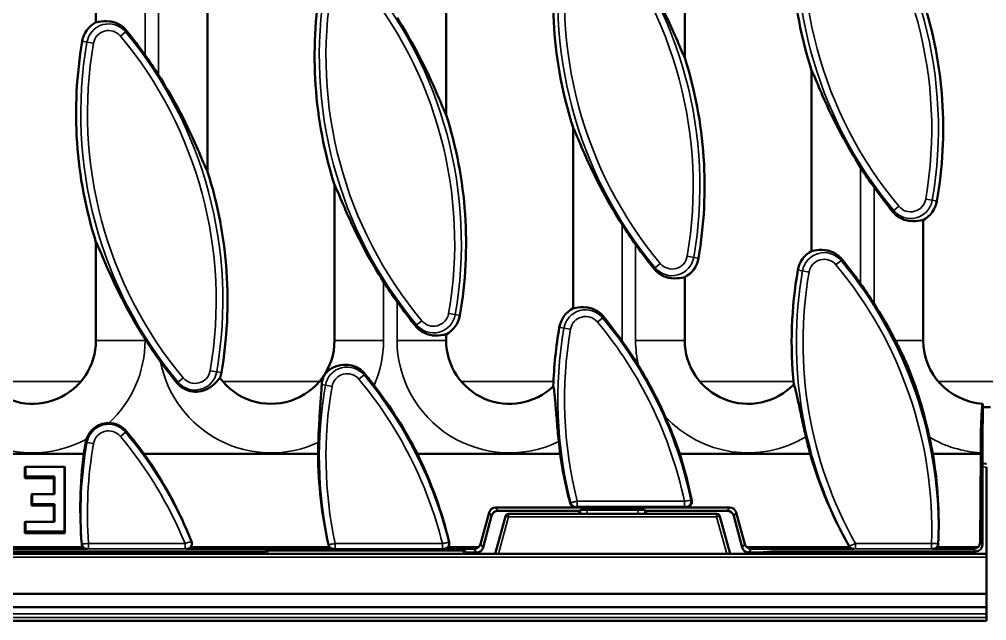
# Model space of a CAD drawing. Header units: millimetres. Extents: x 0 to 4362, y -130 to 2100.
# Drawn here: x 2167.7 to 2312.5, y 656.6 to 746.7 of the extents above; entities that cross this region are included whole.
import ezdxf

# ---------------------------------------------------------------- set-up
doc = ezdxf.new("R2010")
doc.units = ezdxf.units.MM
doc.header["$LTSCALE"] = 5
doc.layers.add('Sichtbar (ISO)', color=7, linetype='Continuous', lineweight=50)
doc.layers.add('Sichtbar schmal (ISO)', color=7, linetype='Continuous', lineweight=35)

msp = doc.modelspace()

# ---------------------------------------------------------------- linework, layer by layer
at = {"layer": 'Sichtbar (ISO)'}
for p, q in [((2179.164, 773.358), (2179.164, 746.29)), ((2267.307, 741.015), (2267.307, 768.083)), ((2231.593, 732.444), (2231.593, 759.511)), ((2195.878, 723.873), (2195.878, 750.94)), ((2286.307, 739.072), (2286.307, 712.005)), ((2250.593, 730.501), (2250.593, 703.433)), ((2214.878, 721.929), (2214.878, 698.615)), ((2303.021, 698.615), (2303.021, 716.654)), ((2179.164, 713.358), (2179.164, 698.615)), ((2267.307, 698.615), (2267.307, 708.083)), ((2231.593, 698.615), (2231.593, 699.511)), ((2311.941, 686.615), (2311.941, 689.133)), ((2311.941, 688.615), (2313.102, 688.615)), ((2311.888, 685.615), (2311.941, 686.615)), ((2311.888, 667.997), (2311.888, 685.615)), ((2177.351, 681.615), (2126.637, 681.615)), ((2212.42, 681.615), (2186.344, 681.615)), ((2248.66, 681.615), (2227.282, 681.615)), ((2286.101, 681.615), (2266.56, 681.615)), ((2311.626, 681.615), (2304.464, 681.615)), ((2311.527, 668.358), (2311.626, 681.615)), ((2311.626, 681.615), (2311.626, 681.79)), ((2168.521, 679.635), (2168.609, 679.69)), ((2168.521, 677.985), (2168.521, 679.635)), ((2168.609, 678.213), (2168.609, 679.69)), ((2168.609, 679.69), (2174.434, 679.69)), ((2174.434, 679.69), (2174.434, 669.964)), ((2174.521, 679.635), (2174.434, 679.69)), ((2174.521, 679.635), (2174.521, 669.736)), ((2312.521, 680.134), (2311.888, 680.189)), ((2312.521, 666.615), (2312.521, 679.632)), ((2168.521, 677.985), (2168.609, 678.213)), ((2172.855, 677.985), (2168.521, 677.985)), ((2172.942, 678.213), (2168.609, 678.213)), ((2172.855, 677.985), (2172.942, 678.213)), ((2172.855, 675.565), (2172.855, 677.985)), ((2172.942, 675.565), (2172.942, 678.213)), ((2169.521, 675.51), (2169.609, 675.565)), ((2169.521, 673.861), (2169.521, 675.51)), ((2169.609, 674.089), (2169.609, 675.565)), ((2169.609, 675.565), (2172.942, 675.565)), ((2169.521, 673.861), (2169.609, 674.089)), ((2172.855, 673.861), (2169.521, 673.861)), ((2172.942, 674.089), (2169.609, 674.089)), ((2172.855, 673.861), (2172.942, 674.089)), ((2172.855, 671.44), (2172.855, 673.861)), ((2172.942, 671.44), (2172.942, 674.089)), ((2274.046, 673.571), (2238.997, 673.571)), ((2267.57, 673.615), (2250.952, 673.615)), ((2236.722, 668.102), (2238.028, 672.836)), ((2238.4, 672.351), (2237.122, 667.581)), ((2238.913, 666.615), (2240.466, 672.248)), ((2251.521, 673.091), (2239.364, 673.091)), ((2272.094, 672.615), (2240.948, 672.615)), ((2251.521, 673.091), (2251.704, 673.2)), ((2251.521, 672.615), (2251.521, 673.091)), ((2252.7, 673.248), (2260.343, 673.248)), ((2261.339, 673.2), (2261.521, 673.091)), ((2273.678, 673.091), (2261.521, 673.091)), ((2261.521, 673.091), (2261.521, 672.615)), ((2272.576, 672.248), (2274.13, 666.615)), ((2275.921, 667.581), (2274.643, 672.351)), ((2275.015, 672.836), (2276.32, 668.102)), ((2168.521, 671.386), (2168.609, 671.44)), ((2168.521, 669.736), (2168.521, 671.386)), ((2168.609, 669.964), (2168.609, 671.44)), ((2168.609, 671.44), (2172.942, 671.44)), ((2168.521, 669.736), (2168.609, 669.964)), ((2174.521, 669.736), (2168.521, 669.736)), ((2174.434, 669.964), (2168.609, 669.964)), ((2174.521, 669.736), (2174.434, 669.964)), ((2204.671, 666.615), (2079.784, 666.615)), ((2086.253, 666.998), (2204.584, 666.998)), ((2089.279, 667.365), (2177.838, 667.365)), ((2177.256, 667.615), (2089.861, 667.615)), ((2192.726, 667.365), (2214.773, 667.365)), ((2214.191, 667.615), (2193.309, 667.615)), ((2204.422, 666.745), (2204.387, 666.615)), ((2234.371, 666.615), (2204.671, 666.615)), ((2204.781, 666.628), (2234.262, 666.628)), ((2234.138, 667.115), (2204.905, 667.115)), ((2231.246, 667.365), (2235.755, 667.365)), ((2236.416, 667.615), (2231.828, 667.615)), ((2239.258, 666.615), (2234.371, 666.615)), ((2236.157, 666.841), (2234.584, 666.841)), ((2234.655, 666.615), (2234.621, 666.745)), ((2273.624, 666.615), (2239.419, 666.615)), ((2312.521, 666.615), (2273.784, 666.615)), ((2292.06, 667.615), (2276.627, 667.615)), ((2278.521, 666.841), (2276.885, 666.841)), ((2277.288, 667.365), (2292.641, 667.365)), ((2278.521, 666.841), (2280.253, 666.998)), ((2280.253, 666.998), (2310.89, 666.998)), ((2304.469, 667.365), (2310.523, 667.365)), ((2311.184, 667.615), (2305.051, 667.615)), ((2312.521, 666.615), (2312.521, 666.115)), ((2312.521, 660.615), (2312.521, 666.115)), ((1812.521, 660.615), (2312.521, 660.615)), ((2312.521, 658.641), (2312.521, 660.615)), ((1812.521, 658.615), (2312.521, 658.615)), ((2312.521, 658.641), (2312.521, 658.615)), ((2312.521, 657.615), (2312.521, 658.615)), ((2312.521, 657.115), (2312.521, 657.615)), ((1812.521, 656.615), (2312.521, 656.615)), ((2312.521, 657.115), (2312.521, 656.615))]:
    msp.add_line(p, q, dxfattribs=at)
for centre, radius, start, end in [((2346.89, 758.323), 63.568, 170.18516, 197.6286), ((2311.176, 749.752), 63.568, 170.18516, 197.6286), ((2275.461, 741.18), 63.568, 170.18516, 197.6286), ((2242.438, 730.336), 63.568, 350.18516, 17.6286), ((2181.051, 742.763), 4, 118.14254, 170.18516), ((2239.747, 732.609), 63.568, 170.18516, 197.6286), ((2135.296, 704.621), 63.043, 32.39092, 35.6676), ((2206.724, 721.764), 63.568, 350.18516, 17.6286), ((2171.01, 713.193), 63.568, 350.18516, 17.6286), ((2346.89, 758.323), 63.043, 212.39092, 215.6676), ((2135.296, 704.621), 63.568, 350.18516, 17.6286), ((2301.135, 720.181), 4, 298.14254, 350.18516), ((2311.176, 749.752), 63.043, 212.39092, 215.6676), ((2288.194, 708.478), 4, 118.14254, 170.18516), ((2265.42, 711.61), 4, 298.14254, 350.18516), ((2346.89, 698.323), 63.568, 170.18516, 185.69885), ((2275.461, 741.18), 63.043, 212.39092, 215.6676), ((2242.438, 670.336), 63.043, 32.39092, 35.6676), ((2252.479, 699.906), 4, 118.14254, 170.18516), ((2229.706, 703.038), 4, 298.14254, 350.18516), ((2311.176, 689.752), 63.568, 170.18516, 178.21677), ((2169.664, 698.615), 9.5, 225.53351, 0), ((2239.747, 732.609), 63.043, 212.39092, 216.13845), ((2205.378, 698.615), 9.5, 216.21636, 0), ((2241.093, 698.615), 9.5, 180, 313.55183), ((2206.724, 661.764), 63.043, 31.66369, 35.66799), ((2276.807, 698.615), 9.5, 180, 315.95893), ((2312.521, 698.615), 9.5, 180, 266.49531), ((2193.992, 694.467), 4, 338.5186, 350.18516), ((2171.01, 653.193), 63.043, 26.79762, 37.82118), ((2206.724, 661.764), 63.043, 18.35353, 23.80887), ((2181.051, 682.763), 3.475, 39.81484, 89.26098), ((2181.051, 682.763), 3.475, 162.11973, 170.18516), ((2135.296, 644.621), 63.043, 35.93036, 39.81484), ((2346.89, 698.323), 63.043, 192.98501, 195.36855), ((2242.438, 670.336), 63.043, 10.30676, 12.61502), ((2239.747, 672.609), 63.043, 170.18516, 171.78684), ((2275.461, 681.18), 63.043, 178.05087, 179.60493), ((2311.176, 689.752), 63.043, 185.73078, 187.41562), ((2240.948, 672.115), 0.5, 90, 164.57723), ((2272.094, 672.115), 0.5, 15.42277, 90), ((2204.905, 666.615), 0.5, 90, 165), ((2234.138, 666.615), 0.5, 15, 90)]:
    msp.add_arc(centre, radius, start, end, dxfattribs=at)
for centre, major_axis, ratio, start_param, end_param in [((2239.747, 673.396), (0, -62.941), 0.9999219, 4.5814238, 4.7965974), ((2135.296, 645.404), (0, 62.591), 0.9999219, 5.0896153, 5.3293342), ((2275.461, 681.968), (0, -63.048), 0.9999219, 4.7179927, 4.9359168), ((2171.01, 653.976), (0, 62.698), 0.9999219, 4.9436863, 5.1689077), ((2311.176, 690.541), (0, -63.155), 0.9999219, 4.8542001, 4.9739857), ((2206.724, 662.549), (0, 62.805), 0.9999219, 4.9048527, 5.0208322), ((2346.89, 699.114), (0, -63.262), 0.9999219, 4.9926527, 5.2306816), ((2242.438, 671.122), (0, 62.912), 0.9999219, 4.6648274, 4.8799651), ((2238.993, 672.577), (-0.972, -0.239), 0.9922466, 4.469994, 5.7768886), ((2274.05, 672.577), (-0.972, 0.239), 0.9922466, 3.6478893, 4.9547839), ((2239.367, 672.09), (-0.61, 0.795), 0.9978252, 5.629738, 6.9366326), ((2252.7, 673.196), (1, 0), 0.0524078, 1.5707963, 3.0543262), ((2260.343, 673.196), (1, 0), 0.0524078, 0.0872665, 1.5707963), ((2273.676, 672.09), (0.61, 0.795), 0.9978252, 5.629738, 6.9366326), ((2235.757, 668.361), (-0.972, -0.239), 0.9922466, 2.0506175, 2.635296), ((2277.285, 668.361), (-0.972, 0.239), 0.9922466, 0.5062967, 1.0909752), ((2310.887, 668), (0.709, -0.709), 0.9972647, 5.4991567, 7.0672139), ((2310.526, 668.361), (-0.963, -0.277), 0.9912206, 2.0101228, 2.855964), ((2204.768, 666.102), (0.137, 0.51), 0.947813, 0.2487076, 0.4682626), ((2234.275, 666.102), (-0.137, 0.51), 0.947813, 5.8149227, 6.0344777), ((2235.753, 668.366), (0.61, -0.795), 0.9978252, 5.629738, 6.3519541), ((2236.155, 667.842), (0.61, -0.795), 0.9978252, 5.629738, 6.9366326), ((2276.888, 667.842), (-0.61, -0.795), 0.9978252, 5.629738, 6.9366326), ((2277.29, 668.366), (-0.61, -0.795), 0.9978252, 6.2144165, 6.9366326), ((2310.52, 668.366), (0.709, -0.709), 0.9972647, 5.4991567, 6.2213728)]:
    msp.add_ellipse(centre, major_axis=major_axis, ratio=ratio, start_param=start_param, end_param=end_param, dxfattribs=at)
for points, knots in [([(2259.959, 755.536), (2260.948, 753.976), (2261.938, 752.288), (2263.918, 748.593), (2264.873, 746.58), (2266.14, 743.693), (2266.671, 742.396), (2267.118, 741.389), (2267.208, 741.196), (2267.289, 741.047), (2267.298, 741.031), (2267.307, 741.015)], [5.0571531, 5.0571531, 5.0571531, 5.0571531, 5.5983494, 5.5983494, 6.239433, 6.239433, 6.6427143, 6.6427143, 6.7428645, 6.7428645, 6.7559465, 6.7559465, 6.7559465, 6.7559465]), ([(2179.164, 746.29), (2179.269, 746.295), (2179.43, 746.328), (2180.02, 746.432), (2180.565, 746.508), (2181.431, 746.399), (2181.711, 746.342), (2182.284, 746.147), (2182.578, 746.007), (2183.069, 745.694), (2183.31, 745.503), (2183.607, 745.196), (2183.683, 745.108), (2183.755, 745.018)], [2.82851537, 2.82851537, 2.82851537, 2.82851537, 2.9796104, 2.9796104, 3.24690309, 3.24690309, 3.34987153, 3.34987153, 3.45283997, 3.45283997, 3.54324006, 3.54324006, 3.57659228, 3.57659228, 3.57659228, 3.57659228]), ([(2224.244, 746.965), (2225.234, 745.405), (2226.224, 743.717), (2228.204, 740.022), (2229.158, 738.008), (2230.426, 735.122), (2230.957, 733.825), (2231.404, 732.818), (2231.494, 732.625), (2231.575, 732.475), (2231.584, 732.459), (2231.593, 732.444)], [5.0571531, 5.0571531, 5.0571531, 5.0571531, 5.5983494, 5.5983494, 6.239433, 6.239433, 6.6427143, 6.6427143, 6.7428645, 6.7428645, 6.7559465, 6.7559465, 6.7559465, 6.7559465]), ([(2183.755, 745.018), (2184.522, 744.057), (2185.288, 743.057), (2186.161, 741.868), (2186.336, 741.626), (2186.513, 741.381)], [1.09829535, 1.09829535, 1.09829535, 1.09829535, 1.45268918, 1.45268918, 1.54121651, 1.54121651, 1.54121651, 1.54121651]), ([(2293.656, 724.551), (2292.666, 726.111), (2291.676, 727.799), (2289.696, 731.494), (2288.741, 733.508), (2287.474, 736.394), (2286.943, 737.691), (2286.496, 738.698), (2286.406, 738.891), (2286.325, 739.041), (2286.316, 739.057), (2286.307, 739.072)], [5.0571531, 5.0571531, 5.0571531, 5.0571531, 5.5983494, 5.5983494, 6.239433, 6.239433, 6.6427143, 6.6427143, 6.7428645, 6.7428645, 6.7559465, 6.7559465, 6.7559465, 6.7559465]), ([(2188.53, 738.393), (2189.52, 736.833), (2190.51, 735.146), (2192.489, 731.45), (2193.444, 729.437), (2194.712, 726.551), (2195.242, 725.254), (2195.69, 724.247), (2195.78, 724.053), (2195.861, 723.904), (2195.87, 723.888), (2195.878, 723.873)], [5.0571531, 5.0571531, 5.0571531, 5.0571531, 5.5983494, 5.5983494, 6.239433, 6.239433, 6.6427143, 6.6427143, 6.7428645, 6.7428645, 6.7559465, 6.7559465, 6.7559465, 6.7559465]), ([(2257.941, 715.98), (2256.952, 717.54), (2255.962, 719.227), (2253.982, 722.923), (2253.027, 724.936), (2251.76, 727.822), (2251.229, 729.12), (2250.781, 730.127), (2250.692, 730.32), (2250.611, 730.469), (2250.602, 730.485), (2250.593, 730.501)], [5.0571531, 5.0571531, 5.0571531, 5.0571531, 5.5983494, 5.5983494, 6.239433, 6.239433, 6.6427143, 6.6427143, 6.7428645, 6.7428645, 6.7559465, 6.7559465, 6.7559465, 6.7559465]), ([(2222.227, 707.409), (2221.237, 708.969), (2220.247, 710.656), (2218.268, 714.351), (2217.313, 716.365), (2216.045, 719.251), (2215.515, 720.548), (2215.067, 721.555), (2214.977, 721.748), (2214.896, 721.898), (2214.887, 721.914), (2214.878, 721.929)], [5.0571531, 5.0571531, 5.0571531, 5.0571531, 5.5983494, 5.5983494, 6.239433, 6.239433, 6.6427143, 6.6427143, 6.7428645, 6.7428645, 6.7559465, 6.7559465, 6.7559465, 6.7559465]), ([(2298.43, 717.927), (2297.664, 718.887), (2296.897, 719.887), (2296.025, 721.076), (2295.849, 721.318), (2295.673, 721.564)], [1.09829535, 1.09829535, 1.09829535, 1.09829535, 1.45268918, 1.45268918, 1.54121651, 1.54121651, 1.54121651, 1.54121651]), ([(2303.021, 716.654), (2302.917, 716.649), (2302.756, 716.616), (2302.166, 716.512), (2301.62, 716.436), (2300.754, 716.545), (2300.475, 716.603), (2299.901, 716.798), (2299.608, 716.937), (2299.117, 717.25), (2298.875, 717.441), (2298.579, 717.749), (2298.502, 717.836), (2298.43, 717.927)], [2.82851537, 2.82851537, 2.82851537, 2.82851537, 2.9796104, 2.9796104, 3.24690309, 3.24690309, 3.34987153, 3.34987153, 3.45283997, 3.45283997, 3.54324006, 3.54324006, 3.57659228, 3.57659228, 3.57659228, 3.57659228]), ([(2186.513, 698.837), (2186.362, 699.074), (2186.215, 699.309), (2185.033, 701.216), (2183.975, 703.076), (2182.07, 706.779), (2181.223, 708.627), (2180.127, 711.167), (2179.686, 712.245), (2179.312, 713.071), (2179.235, 713.234), (2179.17, 713.348), (2179.167, 713.353), (2179.164, 713.358)], [1.4012919, 1.4012919, 1.4012919, 1.4012919, 1.4831314, 1.4831314, 2.0748242, 2.0748242, 2.6665171, 2.6665171, 3.0117053, 3.0117053, 3.1021459, 3.1021459, 3.1060816, 3.1060816, 3.1060816, 3.1060816]), ([(2262.716, 709.355), (2261.95, 710.316), (2261.183, 711.316), (2260.31, 712.505), (2260.135, 712.747), (2259.959, 712.992)], [1.09829535, 1.09829535, 1.09829535, 1.09829535, 1.45268918, 1.45268918, 1.54121651, 1.54121651, 1.54121651, 1.54121651]), ([(2286.307, 712.005), (2286.412, 712.01), (2286.573, 712.043), (2287.162, 712.147), (2287.708, 712.223), (2288.574, 712.113), (2288.854, 712.056), (2289.427, 711.861), (2289.721, 711.722), (2290.212, 711.408), (2290.453, 711.217), (2290.75, 710.91), (2290.826, 710.822), (2290.898, 710.732)], [2.82851537, 2.82851537, 2.82851537, 2.82851537, 2.9796104, 2.9796104, 3.24690309, 3.24690309, 3.34987153, 3.34987153, 3.45283997, 3.45283997, 3.54324006, 3.54324006, 3.57659228, 3.57659228, 3.57659228, 3.57659228]), ([(2290.898, 710.732), (2291.664, 709.772), (2292.431, 708.772), (2293.304, 707.582), (2293.479, 707.34), (2293.656, 707.095)], [1.09829535, 1.09829535, 1.09829535, 1.09829535, 1.45268918, 1.45268918, 1.54121651, 1.54121651, 1.54121651, 1.54121651]), ([(2267.307, 708.083), (2267.202, 708.078), (2267.041, 708.045), (2266.452, 707.941), (2265.906, 707.865), (2265.04, 707.974), (2264.76, 708.031), (2264.187, 708.227), (2263.894, 708.366), (2263.402, 708.679), (2263.161, 708.87), (2262.865, 709.178), (2262.788, 709.265), (2262.716, 709.355)], [2.82851537, 2.82851537, 2.82851537, 2.82851537, 2.9796104, 2.9796104, 3.24690309, 3.24690309, 3.34987153, 3.34987153, 3.45283997, 3.45283997, 3.54324006, 3.54324006, 3.57659228, 3.57659228, 3.57659228, 3.57659228]), ([(2227.002, 700.784), (2226.235, 701.744), (2225.469, 702.744), (2224.596, 703.934), (2224.421, 704.176), (2224.244, 704.421)], [1.09829535, 1.09829535, 1.09829535, 1.09829535, 1.45268918, 1.45268918, 1.54121651, 1.54121651, 1.54121651, 1.54121651]), ([(2295.673, 704.107), (2296.662, 702.547), (2297.652, 700.86), (2298.657, 698.984), (2298.755, 698.799), (2298.852, 698.615)], [5.05715306, 5.05715306, 5.05715306, 5.05715306, 5.59834942, 5.59834942, 5.65736038, 5.65736038, 5.65736038, 5.65736038]), ([(2250.593, 703.433), (2250.697, 703.438), (2250.858, 703.471), (2251.448, 703.575), (2251.994, 703.651), (2252.86, 703.542), (2253.139, 703.485), (2253.713, 703.289), (2254.006, 703.15), (2254.497, 702.837), (2254.739, 702.646), (2255.035, 702.338), (2255.112, 702.251), (2255.184, 702.161)], [2.82851537, 2.82851537, 2.82851537, 2.82851537, 2.9796104, 2.9796104, 3.24690309, 3.24690309, 3.34987153, 3.34987153, 3.45283997, 3.45283997, 3.54324006, 3.54324006, 3.57659228, 3.57659228, 3.57659228, 3.57659228]), ([(2255.184, 702.161), (2255.277, 702.044), (2255.369, 701.928), (2256.258, 700.804), (2257.074, 699.728), (2257.875, 698.615)], [3.88143532, 3.88143532, 3.88143532, 3.88143532, 3.9265985, 3.9265985, 4.32114627, 4.32114627, 4.32114627, 4.32114627]), ([(2231.593, 699.511), (2231.488, 699.506), (2231.327, 699.473), (2230.737, 699.369), (2230.192, 699.293), (2229.326, 699.403), (2229.046, 699.46), (2228.473, 699.655), (2228.179, 699.794), (2227.688, 700.108), (2227.447, 700.299), (2227.15, 700.606), (2227.074, 700.693), (2227.002, 700.784)], [2.82851537, 2.82851537, 2.82851537, 2.82851537, 2.9796104, 2.9796104, 3.24690309, 3.24690309, 3.34987153, 3.34987153, 3.45283997, 3.45283997, 3.54324006, 3.54324006, 3.57659228, 3.57659228, 3.57659228, 3.57659228]), ([(2298.852, 698.615), (2299.245, 697.868), (2299.618, 697.122), (2300.312, 695.647), (2300.623, 694.943), (2301.218, 693.492), (2301.478, 692.807), (2302.085, 691.09), (2302.403, 690.085), (2303.292, 687.021), (2303.638, 685.539), (2303.96, 684.104)], [-1.1602232, -1.1602232, -1.1602232, -1.1602232, -0.9844559, -0.9844559, -0.8195174, -0.8195174, -0.6621821, -0.6621821, -0.4412502, -0.4412502, 0, 0, 0, 0]), ([(2212.972, 691.991), (2212.998, 692.419), (2213.087, 692.774), (2213.217, 693.124), (2213.25, 693.199), (2213.303, 693.309), (2213.328, 693.355), (2213.38, 693.447), (2213.407, 693.489), (2213.466, 693.576), (2213.499, 693.622), (2213.584, 693.727), (2213.639, 693.79), (2213.969, 694.127), (2214.407, 694.47), (2215.496, 694.888), (2216.027, 694.997), (2216.987, 694.964), (2217.384, 694.897), (2218.138, 694.628), (2218.486, 694.447), (2219.045, 694.02), (2219.261, 693.811), (2219.451, 693.574)], [-1.7471477, -1.7471477, -1.7471477, -1.7471477, -1.4626889, -1.4626889, -1.3655369, -1.3655369, -1.3010904, -1.3010904, -1.2437052, -1.2437052, -1.1811, -1.1811, -1.1010843, -1.1010843, -0.7864133, -0.7864133, -0.5556324, -0.5556324, -0.4071824, -0.4071824, -0.2772727, -0.2772727, -0.1830919, -0.1830919, -0.1830919, -0.1830919]), ([(2260.383, 694.858), (2260.882, 694.048), (2261.367, 693.224), (2262.293, 691.56), (2262.707, 690.774), (2263.58, 689.025), (2264.002, 688.122), (2264.402, 687.214)], [-0.84283249, -0.84283249, -0.84283249, -0.84283249, -0.55864885, -0.55864885, -0.29769365, -0.29769365, 0, 0, 0, 0]), ([(2197.714, 693.002), (2197.585, 692.88), (2197.391, 692.602), (2196.795, 691.967), (2196.384, 691.612), (2195.459, 691.152), (2195.04, 691.019), (2194.171, 690.907), (2193.722, 690.922), (2192.832, 691.13), (2192.409, 691.314), (2191.762, 691.762), (2191.521, 691.983), (2191.314, 692.234)], [-1.11699826, -1.11699826, -1.11699826, -1.11699826, -0.91705981, -0.91705981, -0.70556296, -0.70556296, -0.55743003, -0.55743003, -0.41402459, -0.41402459, -0.274509, -0.274509, -0.17624953, -0.17624953, -0.17624953, -0.17624953]), ([(2212.455, 683.325), (2212.493, 684.451), (2212.544, 685.567), (2212.663, 687.65), (2212.729, 688.625), (2212.864, 690.467), (2212.929, 691.289), (2212.968, 691.924), (2212.97, 691.957), (2212.972, 691.991)], [-1.2657575, -1.2657575, -1.2657575, -1.2657575, -0.9185975, -0.9185975, -0.587482, -0.587482, -0.230122, -0.230122, -0.2105743, -0.2105743, -0.2105743, -0.2105743]), ([(2248.448, 683.457), (2248.344, 684.485), (2248.252, 685.506), (2248.09, 687.435), (2248.021, 688.341), (2247.9, 689.842), (2247.846, 690.473), (2247.743, 691.315), (2247.694, 691.59), (2247.638, 691.73)], [-1.0989319, -1.0989319, -1.0989319, -1.0989319, -0.7903241, -0.7903241, -0.4837906, -0.4837906, -0.2109114, -0.2109114, 0, 0, 0, 0]), ([(2285.459, 684.158), (2285.241, 685.101), (2285.033, 686.041), (2284.649, 687.822), (2284.474, 688.661), (2284.164, 690.111), (2284.026, 690.738), (2283.804, 691.595), (2283.715, 691.875), (2283.636, 692.011)], [-1.0821006, -1.0821006, -1.0821006, -1.0821006, -0.7923876, -0.7923876, -0.5039885, -0.5039885, -0.2268958, -0.2268958, 0, 0, 0, 0]), ([(2311.626, 681.79), (2311.626, 682.254), (2311.629, 682.76), (2311.639, 683.751), (2311.647, 684.237), (2311.665, 685.092), (2311.678, 685.542), (2311.707, 686.38), (2311.724, 686.77), (2311.758, 687.423), (2311.779, 687.747), (2311.823, 688.306), (2311.846, 688.541), (2311.891, 688.889), (2311.915, 689.036), (2311.941, 689.133)], [1.11264961, 1.11264961, 1.11264961, 1.11264961, 1.25170032, 1.25170032, 1.39075103, 1.39075103, 1.5295863, 1.5295863, 1.66842157, 1.66842157, 1.80719047, 1.80719047, 1.94595936, 1.94595936, 2.08158526, 2.08158526, 2.08158526, 2.08158526]), ([(2177.744, 683.83), (2177.827, 684.088), (2177.939, 684.336), (2178.235, 684.826), (2178.424, 685.063), (2178.96, 685.579), (2179.333, 685.82), (2180.173, 686.159), (2180.633, 686.244), (2181.096, 686.238)], [-0.44284758, -0.44284758, -0.44284758, -0.44284758, -0.36163015, -0.36163015, -0.27132763, -0.27132763, -0.13894718, -0.13894718, 0, 0, 0, 0]), ([(2250.952, 673.615), (2250.848, 673.615), (2250.744, 673.635), (2250.55, 673.714), (2250.462, 673.772), (2250.336, 673.894), (2250.292, 673.951), (2250.22, 674.074), (2250.193, 674.139), (2250.174, 674.208)], [0, 0, 0, 0, 0.03136541, 0.03136541, 0.06282742, 0.06282742, 0.08433482, 0.08433482, 0.10582838, 0.10582838, 0.10582838, 0.10582838]), ([(2268.365, 674.562), (2268.384, 674.461), (2268.384, 674.358), (2268.343, 674.156), (2268.302, 674.06), (2268.187, 673.887), (2268.112, 673.812), (2267.958, 673.709), (2267.885, 673.674), (2267.731, 673.627), (2267.65, 673.615), (2267.57, 673.615)], [0, 0, 0, 0, 0.03110565, 0.03110565, 0.06242208, 0.06242208, 0.09397644, 0.09397644, 0.11817038, 0.11817038, 0.14235252, 0.14235252, 0.14235252, 0.14235252]), ([(2177.256, 667.615), (2177.196, 667.678), (2177.146, 667.75), (2177.068, 667.914), (2177.043, 668.007), (2177.035, 668.102)], [0.065553561, 0.065553561, 0.065553561, 0.065553561, 0.091852011, 0.091852011, 0.120661478, 0.120661478, 0.120661478, 0.120661478]), ([(2193.481, 668.458), (2193.519, 668.363), (2193.537, 668.261), (2193.534, 668.055), (2193.512, 667.953), (2193.433, 667.768), (2193.378, 667.686), (2193.309, 667.615)], [0, 0, 0, 0, 0.031042961, 0.031042961, 0.062401319, 0.062401319, 0.092047094, 0.092047094, 0.092047094, 0.092047094]), ([(2214.191, 667.615), (2214.144, 667.664), (2214.103, 667.719), (2214.032, 667.846), (2214.004, 667.918), (2213.987, 667.993)], [0.065519019, 0.065519019, 0.065519019, 0.065519019, 0.086162203, 0.086162203, 0.109372839, 0.109372839, 0.109372839, 0.109372839]), ([(2232.033, 668.349), (2232.057, 668.249), (2232.06, 668.145), (2232.027, 667.941), (2231.99, 667.842), (2231.905, 667.703), (2231.869, 667.657), (2231.828, 667.615)], [0, 0, 0, 0, 0.031199824, 0.031199824, 0.062713101, 0.062713101, 0.080415927, 0.080415927, 0.080415927, 0.080415927]), ([(2305.274, 668.131), (2305.269, 668.027), (2305.244, 667.925), (2305.162, 667.752), (2305.112, 667.679), (2305.051, 667.615)], [0, 0, 0, 0, 0.03145817, 0.03145817, 0.058087723, 0.058087723, 0.058087723, 0.058087723]), ([(2177.838, 667.365), (2177.733, 667.365), (2177.629, 667.386), (2177.436, 667.465), (2177.349, 667.523), (2177.268, 667.602), (2177.262, 667.609), (2177.256, 667.615)], [0, 0, 0, 0, 0.031400977, 0.031400977, 0.062636773, 0.062636773, 0.065288298, 0.065288298, 0.065288298, 0.065288298]), ([(2193.309, 667.615), (2193.305, 667.611), (2193.301, 667.606), (2193.224, 667.528), (2193.137, 667.47), (2192.992, 667.408), (2192.94, 667.392), (2192.834, 667.371), (2192.78, 667.365), (2192.726, 667.365)], [0.091670671, 0.091670671, 0.091670671, 0.091670671, 0.093483047, 0.093483047, 0.124618468, 0.124618468, 0.140804686, 0.140804686, 0.157014805, 0.157014805, 0.157014805, 0.157014805]), ([(2214.773, 667.365), (2214.668, 667.365), (2214.565, 667.386), (2214.372, 667.465), (2214.284, 667.523), (2214.204, 667.602), (2214.198, 667.609), (2214.191, 667.615)], [0, 0, 0, 0, 0.031374626, 0.031374626, 0.062600553, 0.062600553, 0.065269416, 0.065269416, 0.065269416, 0.065269416]), ([(2231.828, 667.615), (2231.798, 667.583), (2231.764, 667.553), (2231.66, 667.474), (2231.583, 667.434), (2231.419, 667.379), (2231.333, 667.365), (2231.246, 667.365)], [0.08002972, 0.08002972, 0.08002972, 0.08002972, 0.093443914, 0.093443914, 0.119365969, 0.119365969, 0.145338122, 0.145338122, 0.145338122, 0.145338122]), ([(2292.641, 667.365), (2292.536, 667.365), (2292.433, 667.386), (2292.253, 667.459), (2292.177, 667.507), (2292.092, 667.582), (2292.076, 667.598), (2292.06, 667.615)], [0, 0, 0, 0, 0.031343996, 0.031343996, 0.058272781, 0.058272781, 0.065221678, 0.065221678, 0.065221678, 0.065221678]), ([(2305.051, 667.615), (2305.04, 667.604), (2305.03, 667.593), (2304.943, 667.512), (2304.855, 667.456), (2304.666, 667.383), (2304.568, 667.365), (2304.469, 667.365)], [0.057754209, 0.057754209, 0.057754209, 0.057754209, 0.062297023, 0.062297023, 0.093447119, 0.093447119, 0.123028694, 0.123028694, 0.123028694, 0.123028694])]:
    msp.add_open_spline(points, degree=3, knots=knots, dxfattribs=at)
for points in [[(2257.875, 698.615), (2257.897, 698.585), (2257.919, 698.554), (2257.941, 698.524)], [(2191.314, 692.234), (2190.451, 693.279), (2189.627, 694.344), (2188.834, 695.43)], [(2219.451, 693.574), (2219.901, 693.011), (2220.357, 692.434), (2220.809, 691.851)], [(2292.06, 667.615), (2292.014, 667.663), (2291.974, 667.716), (2291.941, 667.774)], [(2239.419, 666.615), (2239.366, 666.615), (2239.311, 666.615), (2239.258, 666.615)], [(2273.784, 666.615), (2273.732, 666.615), (2273.676, 666.615), (2273.624, 666.615)]]:
    msp.add_open_spline(points, degree=3, dxfattribs=at)
at = {"layer": 'Sichtbar schmal (ISO)'}
for p, q in [((2186.513, 741.381), (2186.513, 758.837)), ((2188.53, 755.85), (2188.53, 738.393)), ((2183.58, 744.871), (2182.815, 744.234)), ((2183.755, 745.018), (2183.58, 744.871)), ((2177.109, 743.445), (2177.807, 743.325)), ((2177.807, 743.325), (2178.788, 743.155)), ((2293.656, 707.095), (2293.656, 724.551)), ((2295.673, 721.564), (2295.673, 704.107)), ((2299.371, 718.711), (2298.606, 718.073)), ((2303.397, 719.79), (2304.379, 719.62)), ((2305.076, 719.499), (2304.379, 719.62)), ((2298.43, 717.927), (2298.606, 718.073)), ((2257.941, 698.615), (2257.941, 715.98)), ((2259.959, 712.992), (2259.959, 698.615)), ((2267.683, 711.218), (2268.665, 711.049)), ((2263.657, 710.14), (2262.891, 709.502)), ((2269.362, 710.928), (2268.665, 711.049)), ((2290.723, 710.586), (2289.958, 709.948)), ((2290.898, 710.732), (2290.723, 710.586)), ((2262.716, 709.355), (2262.891, 709.502)), ((2284.252, 709.159), (2284.949, 709.039)), ((2284.949, 709.039), (2285.931, 708.869)), ((2222.227, 698.615), (2222.227, 707.409)), ((2224.244, 704.421), (2224.244, 698.615)), ((2231.969, 702.647), (2232.95, 702.477)), ((2233.648, 702.357), (2232.95, 702.477)), ((2227.942, 701.568), (2227.177, 700.93)), ((2255.008, 702.014), (2254.243, 701.376)), ((2255.184, 702.161), (2255.008, 702.014)), ((2227.002, 700.784), (2227.177, 700.93)), ((2248.538, 700.588), (2249.235, 700.467)), ((2249.235, 700.467), (2250.217, 700.298)), ((2186.513, 698.615), (2179.164, 698.615)), ((2186.513, 698.615), (2186.513, 698.837)), ((2222.227, 698.615), (2214.878, 698.615)), ((2231.593, 698.615), (2224.244, 698.615)), ((2257.941, 698.615), (2257.875, 698.615)), ((2267.307, 698.615), (2259.959, 698.615)), ((2303.021, 698.615), (2298.852, 698.615)), ((2196.254, 694.076), (2197.236, 693.906)), ((2197.933, 693.785), (2197.236, 693.906)), ((2176.92, 692.483), (2163.049, 692.483)), ((2191.314, 692.234), (2191.463, 692.359)), ((2192.228, 692.997), (2191.463, 692.359)), ((2212.634, 692.483), (2198.123, 692.483)), ((2219.294, 693.443), (2218.529, 692.805)), ((2219.451, 693.574), (2219.294, 693.443)), ((2247.666, 692.483), (2233.837, 692.483)), ((2283.591, 692.483), (2269.551, 692.483)), ((2319.777, 692.483), (2305.266, 692.483)), ((2212.972, 691.991), (2213.521, 691.896)), ((2213.521, 691.896), (2214.503, 691.726)), ((2183.58, 684.871), (2182.815, 684.234)), ((2183.72, 684.988), (2183.58, 684.871)), ((2177.627, 683.356), (2177.807, 683.325)), ((2177.807, 683.325), (2178.788, 683.155)), ((2311.888, 679.687), (2312.521, 679.632)), ((2239.364, 673.091), (2238.997, 673.571)), ((2251.218, 674.511), (2251.218, 673.714)), ((2267.261, 674.511), (2251.218, 674.511)), ((2251.218, 673.714), (2267.261, 673.714)), ((2267.261, 674.511), (2267.261, 673.714)), ((2274.046, 673.571), (2273.678, 673.091)), ((2238.028, 672.836), (2238.4, 672.351)), ((2239.419, 666.615), (2240.948, 672.159)), ((2240.948, 672.615), (2240.948, 672.159)), ((2240.948, 672.159), (2272.094, 672.159)), ((2251.704, 673.2), (2251.704, 672.615)), ((2252.7, 672.615), (2252.7, 673.248)), ((2260.343, 673.248), (2260.343, 672.615)), ((2261.339, 672.615), (2261.339, 673.2)), ((2272.094, 672.159), (2272.094, 672.615)), ((2272.094, 672.159), (2273.624, 666.615)), ((2274.643, 672.351), (2275.015, 672.836)), ((2178.042, 668.177), (2178.042, 667.378)), ((2192.5, 668.177), (2178.042, 668.177)), ((2192.5, 668.177), (2192.5, 667.378)), ((2214.979, 667.378), (2214.979, 668.177)), ((2231.032, 668.177), (2214.979, 668.177)), ((2231.032, 667.378), (2231.032, 668.177)), ((2237.122, 667.581), (2236.722, 668.102)), ((2276.32, 668.102), (2275.921, 667.581)), ((2291.949, 667.78), (2291.941, 667.774)), ((2292.868, 668.177), (2292.868, 667.378)), ((2304.265, 668.177), (2292.868, 668.177)), ((2304.265, 668.177), (2304.265, 667.378)), ((2311.888, 667.997), (2311.527, 668.358)), ((2178.042, 667.378), (2192.5, 667.378)), ((2204.781, 666.628), (2204.905, 667.091)), ((2204.905, 667.115), (2204.905, 667.091)), ((2204.905, 667.091), (2234.138, 667.091)), ((2214.773, 667.365), (2214.777, 667.368)), ((2214.979, 667.378), (2231.032, 667.378)), ((2234.138, 667.091), (2234.138, 667.115)), ((2234.138, 667.091), (2234.262, 666.628)), ((2235.755, 667.365), (2236.157, 666.841)), ((2276.885, 666.841), (2277.288, 667.365)), ((2292.641, 667.365), (2292.645, 667.368)), ((2292.868, 667.378), (2304.265, 667.378)), ((2310.523, 667.365), (2310.89, 666.998)), ((1812.521, 666.115), (2312.521, 666.115)), ((2312.521, 658.641), (1812.521, 658.641)), ((1812.521, 657.615), (2312.521, 657.615)), ((2312.521, 657.115), (1812.521, 657.115))]:
    msp.add_line(p, q, dxfattribs=at)
for centre, radius, start, end in [((2242.438, 730.336), 62.861, 350.18516, 39.81484), ((2242.438, 730.336), 61.864, 350.18516, 39.81484), ((2346.89, 758.323), 62.861, 170.18516, 219.81484), ((2346.89, 758.323), 61.864, 170.18516, 219.81484), ((2206.724, 721.764), 62.861, 350.18516, 39.81484), ((2311.176, 749.752), 62.861, 170.18516, 219.81484), ((2206.724, 721.764), 61.864, 350.18516, 39.81484), ((2311.176, 749.752), 61.864, 170.18516, 219.81484), ((2171.01, 713.193), 62.861, 350.18516, 39.81484), ((2275.461, 741.18), 62.861, 170.18516, 219.81484), ((2275.461, 741.18), 61.864, 170.18516, 219.81484), ((2171.01, 713.193), 61.864, 350.18516, 39.81484), ((2181.051, 742.763), 3.292, 39.81484, 170.18516), ((2181.051, 742.763), 2.296, 39.81484, 170.18516), ((2135.296, 704.621), 62.861, 350.18516, 39.81484), ((2239.747, 732.609), 62.861, 170.18516, 219.81484), ((2239.747, 732.609), 61.864, 170.18516, 219.81484), ((2135.296, 704.621), 61.864, 350.18516, 39.81484), ((2301.135, 720.181), 3.292, 219.81484, 350.18516), ((2301.135, 720.181), 2.296, 219.81484, 350.18516), ((2265.42, 711.61), 2.296, 219.81484, 350.18516), ((2288.194, 708.478), 3.292, 39.81484, 170.18516), ((2265.42, 711.61), 3.292, 219.81484, 350.18516), ((2288.194, 708.478), 2.296, 39.81484, 170.18516), ((2242.438, 670.336), 61.864, 358.00019, 39.81484), ((2242.438, 670.336), 62.861, 357.99778, 39.81484), ((2346.89, 698.323), 62.861, 170.18516, 209.07082), ((2346.89, 698.323), 61.864, 170.18516, 209.16331), ((2229.706, 703.038), 3.292, 219.81484, 350.18516), ((2229.706, 703.038), 2.296, 219.81484, 350.18516), ((2252.479, 699.906), 3.292, 39.81484, 170.18516), ((2252.479, 699.906), 2.296, 39.81484, 170.18516), ((2206.724, 661.764), 61.864, 11.8904, 39.81484), ((2206.724, 661.764), 62.861, 11.8366, 39.81484), ((2311.176, 689.752), 62.861, 170.18516, 194.23093), ((2311.176, 689.752), 61.864, 170.18516, 194.26247), ((2169.664, 698.615), 16.848, 312.72562, 0), ((2205.378, 698.615), 16.848, 336.32904, 0), ((2241.093, 698.615), 16.848, 180, 295.88258), ((2241.093, 698.615), 16.848, 359.68953, 0), ((2276.807, 698.615), 16.848, 180, 192.88659), ((2205.378, 698.615), 16.848, 190.89718, 294.83408), ((2193.992, 694.467), 3.292, 219.81484, 350.18516), ((2193.992, 694.467), 2.296, 219.81484, 350.18516), ((2216.765, 691.335), 3.292, 39.81484, 170.18516), ((2216.765, 691.335), 2.296, 39.81484, 170.18516), ((2171.01, 653.193), 61.864, 14.01686, 39.81484), ((2171.01, 653.193), 62.861, 13.96184, 39.81484), ((2275.461, 681.18), 62.861, 170.18516, 192.10339), ((2275.461, 681.18), 61.864, 170.18516, 192.1339), ((2276.807, 698.615), 16.848, 222.58596, 300.89781), ((2181.051, 682.763), 3.292, 39.81484, 170.18516), ((2169.664, 698.615), 16.848, 239.90106, 298.65509), ((2181.051, 682.763), 2.296, 39.81484, 170.18516), ((2135.296, 644.621), 61.864, 22.38071, 39.81484), ((2135.296, 644.621), 62.861, 22.29545, 39.81484), ((2312.521, 698.615), 16.848, 239.45897, 266.95436), ((2239.747, 672.609), 62.861, 170.18516, 184.10414), ((2239.747, 672.609), 61.864, 170.18516, 184.10849)]:
    msp.add_arc(centre, radius, start, end, dxfattribs=at)
for centre, major_axis, ratio, start_param, end_param in [((2251.017, 674.495), (0.631, -0.491), 0.9939121, 4.0541364, 5.3706415), ((2267.468, 674.495), (0.504, 0.621), 0.9905074, 3.828369, 5.5964089), ((2240.948, 672.115), (-0.482, 0.133), 0.0840398, 4.7355692, 6.2831853), ((2272.094, 672.115), (0.482, 0.133), 0.0840398, 0, 1.5476161), ((2177.843, 668.167), (-0.424, 0.679), 0.9951383, 1.0863782, 2.5813411), ((2192.719, 668.167), (0.329, 0.729), 0.9919905, 3.5688078, 5.5216932), ((2214.777, 668.167), (0.445, -0.665), 0.9955953, 4.3349511, 5.6909457), ((2231.24, 668.167), (0.362, 0.713), 0.99337, 3.6142451, 5.4227402), ((2292.645, 668.167), (-0.475, 0.644), 0.9961313, 1.4425644, 2.5036332), ((2304.464, 668.167), (0.417, 0.683), 0.9949915, 3.6926296, 5.2240968), ((2204.905, 666.615), (-0.483, 0.129), 0.947813, 4.9610966, 6.2831853), ((2234.138, 666.615), (0.483, 0.129), 0.947813, 0, 1.3220887)]:
    msp.add_ellipse(centre, major_axis=major_axis, ratio=ratio, start_param=start_param, end_param=end_param, dxfattribs=at)
for points in [[(2250.244, 674.299), (2250.221, 674.268), (2250.198, 674.238), (2250.174, 674.208)], [(2250.952, 673.615), (2250.974, 673.643), (2250.995, 673.67), (2251.017, 673.698)], [(2177.048, 668.11), (2177.043, 668.107), (2177.039, 668.105), (2177.035, 668.102)], [(2193.481, 668.458), (2193.473, 668.462), (2193.465, 668.466), (2193.457, 668.469)], [(2213.998, 668), (2213.995, 667.998), (2213.991, 667.995), (2213.987, 667.993)], [(2232.033, 668.349), (2232.027, 668.353), (2232.02, 668.356), (2232.013, 668.359)], [(2305.274, 668.131), (2305.27, 668.134), (2305.265, 668.136), (2305.261, 668.139)], [(2177.838, 667.365), (2177.839, 667.366), (2177.841, 667.367), (2177.843, 667.368)], [(2192.719, 667.368), (2192.722, 667.367), (2192.724, 667.366), (2192.726, 667.365)], [(2231.24, 667.368), (2231.242, 667.367), (2231.244, 667.366), (2231.246, 667.365)], [(2304.464, 667.368), (2304.466, 667.367), (2304.468, 667.366), (2304.469, 667.365)]]:
    msp.add_open_spline(points, degree=3, dxfattribs=at)
for points, knots in [([(2251.218, 674.511), (2251.134, 674.494), (2251.049, 674.477), (2250.893, 674.444), (2250.822, 674.43), (2250.711, 674.406), (2250.67, 674.398), (2250.607, 674.384), (2250.584, 674.379), (2250.516, 674.365), (2250.475, 674.355), (2250.379, 674.334), (2250.332, 674.323), (2250.27, 674.307), (2250.251, 674.302), (2250.244, 674.299)], [-0.029825474, -0.029825474, -0.029825474, -0.029825474, -0.024531452, -0.024531452, -0.019759376, -0.019759376, -0.016776829, -0.016776829, -0.014912737, -0.014912737, -0.011184553, -0.011184553, -0.005219458, -0.005219458, 0, 0, 0, 0]), ([(2251.017, 673.698), (2251.018, 673.699), (2251.021, 673.701), (2251.034, 673.704), (2251.043, 673.705), (2251.063, 673.708), (2251.072, 673.708), (2251.086, 673.71), (2251.09, 673.71), (2251.104, 673.711), (2251.112, 673.711), (2251.135, 673.712), (2251.15, 673.713), (2251.183, 673.714), (2251.201, 673.714), (2251.218, 673.714)], [0, 0, 0, 0, 0.005219458, 0.005219458, 0.011184553, 0.011184553, 0.014912737, 0.014912737, 0.016776829, 0.016776829, 0.019759376, 0.019759376, 0.024531452, 0.024531452, 0.029825474, 0.029825474, 0.029825474, 0.029825474]), ([(2268.248, 674.658), (2268.232, 674.659), (2268.169, 674.651), (2267.977, 674.625), (2267.855, 674.606), (2267.631, 674.571), (2267.539, 674.556), (2267.383, 674.531), (2267.322, 674.521), (2267.261, 674.511)], [-0.030082584, -0.030082584, -0.030082584, -0.030082584, -0.019403267, -0.019403267, -0.00977684, -0.00977684, -0.003760323, -0.003760323, 0, 0, 0, 0]), ([(2267.261, 673.714), (2267.274, 673.714), (2267.286, 673.714), (2267.319, 673.713), (2267.338, 673.713), (2267.385, 673.71), (2267.41, 673.709), (2267.451, 673.704), (2267.464, 673.701), (2267.468, 673.698)], [0, 0, 0, 0, 0.003760323, 0.003760323, 0.00977684, 0.00977684, 0.019403267, 0.019403267, 0.030082584, 0.030082584, 0.030082584, 0.030082584]), ([(2267.468, 673.698), (2267.483, 673.685), (2267.499, 673.673), (2267.533, 673.645), (2267.551, 673.63), (2267.57, 673.615)], [0, 0, 0, 0, 0.043112481, 0.043112481, 0.095333926, 0.095333926, 0.095333926, 0.095333926]), ([(2268.365, 674.562), (2268.341, 674.582), (2268.318, 674.601), (2268.279, 674.633), (2268.263, 674.646), (2268.248, 674.658)], [-0.10899377, -0.10899377, -0.10899377, -0.10899377, -0.04311248, -0.04311248, 0, 0, 0, 0]), ([(2178.042, 668.177), (2177.868, 668.167), (2177.692, 668.156), (2177.404, 668.138), (2177.287, 668.13), (2177.148, 668.12), (2177.107, 668.116), (2177.064, 668.112), (2177.053, 668.111), (2177.048, 668.11)], [-0.029521001, -0.029521001, -0.029521001, -0.029521001, -0.019041046, -0.019041046, -0.009594325, -0.009594325, -0.003690125, -0.003690125, 0, 0, 0, 0]), ([(2193.457, 668.469), (2193.441, 668.467), (2193.375, 668.448), (2193.184, 668.391), (2193.065, 668.354), (2192.85, 668.287), (2192.762, 668.26), (2192.615, 668.213), (2192.557, 668.195), (2192.5, 668.177)], [-0.031023619, -0.031023619, -0.031023619, -0.031023619, -0.020010234, -0.020010234, -0.010082676, -0.010082676, -0.003877952, -0.003877952, 0, 0, 0, 0]), ([(2214.979, 668.177), (2214.919, 668.167), (2214.859, 668.156), (2214.704, 668.13), (2214.612, 668.114), (2214.388, 668.074), (2214.267, 668.052), (2214.075, 668.017), (2214.013, 668.004), (2213.998, 668)], [-0.02976125, -0.02976125, -0.02976125, -0.02976125, -0.026041093, -0.026041093, -0.020088843, -0.020088843, -0.010565244, -0.010565244, 0, 0, 0, 0]), ([(2232.013, 668.359), (2232.005, 668.359), (2231.986, 668.356), (2231.928, 668.346), (2231.892, 668.34), (2231.82, 668.327), (2231.79, 668.322), (2231.737, 668.312), (2231.715, 668.308), (2231.648, 668.295), (2231.599, 668.286), (2231.464, 668.261), (2231.376, 668.244), (2231.201, 668.21), (2231.116, 668.193), (2231.032, 668.177)], [-0.030131679, -0.030131679, -0.030131679, -0.030131679, -0.024783306, -0.024783306, -0.019962237, -0.019962237, -0.016949069, -0.016949069, -0.015065839, -0.015065839, -0.011299379, -0.011299379, -0.005273044, -0.005273044, 0, 0, 0, 0]), ([(2292.868, 668.177), (2292.717, 668.113), (2292.563, 668.048), (2292.3, 667.936), (2292.187, 667.888), (2292.05, 667.827), (2292.008, 667.809), (2291.965, 667.788), (2291.954, 667.783), (2291.949, 667.78)], [-0.031510151, -0.031510151, -0.031510151, -0.031510151, -0.020324048, -0.020324048, -0.010240799, -0.010240799, -0.003938769, -0.003938769, 0, 0, 0, 0]), ([(2305.261, 668.139), (2305.245, 668.142), (2305.184, 668.145), (2304.991, 668.153), (2304.869, 668.158), (2304.641, 668.166), (2304.547, 668.168), (2304.389, 668.173), (2304.327, 668.175), (2304.265, 668.177)], [-0.029509725, -0.029509725, -0.029509725, -0.029509725, -0.019033773, -0.019033773, -0.009590661, -0.009590661, -0.003688716, -0.003688716, 0, 0, 0, 0]), ([(2177.843, 667.368), (2177.844, 667.369), (2177.846, 667.37), (2177.854, 667.371), (2177.863, 667.372), (2177.89, 667.374), (2177.914, 667.376), (2177.972, 667.377), (2178.007, 667.378), (2178.042, 667.378)], [0, 0, 0, 0, 0.003690125, 0.003690125, 0.009594325, 0.009594325, 0.019041046, 0.019041046, 0.029521001, 0.029521001, 0.029521001, 0.029521001]), ([(2192.5, 667.378), (2192.513, 667.378), (2192.526, 667.378), (2192.559, 667.377), (2192.579, 667.377), (2192.628, 667.376), (2192.656, 667.375), (2192.7, 667.372), (2192.715, 667.37), (2192.719, 667.368)], [0, 0, 0, 0, 0.003877952, 0.003877952, 0.010082676, 0.010082676, 0.020010234, 0.020010234, 0.031023619, 0.031023619, 0.031023619, 0.031023619]), ([(2214.777, 667.368), (2214.78, 667.37), (2214.793, 667.372), (2214.832, 667.375), (2214.857, 667.376), (2214.903, 667.377), (2214.922, 667.377), (2214.954, 667.378), (2214.967, 667.378), (2214.979, 667.378)], [0, 0, 0, 0, 0.010565244, 0.010565244, 0.020088843, 0.020088843, 0.026041093, 0.026041093, 0.02976125, 0.02976125, 0.02976125, 0.02976125]), ([(2231.032, 667.378), (2231.05, 667.378), (2231.068, 667.378), (2231.104, 667.377), (2231.123, 667.377), (2231.151, 667.376), (2231.162, 667.376), (2231.176, 667.375), (2231.181, 667.375), (2231.192, 667.374), (2231.198, 667.374), (2231.214, 667.372), (2231.221, 667.372), (2231.234, 667.37), (2231.238, 667.369), (2231.24, 667.368)], [0, 0, 0, 0, 0.005273044, 0.005273044, 0.011299379, 0.011299379, 0.015065839, 0.015065839, 0.016949069, 0.016949069, 0.019962237, 0.019962237, 0.024783306, 0.024783306, 0.030131679, 0.030131679, 0.030131679, 0.030131679]), ([(2292.645, 667.368), (2292.646, 667.369), (2292.649, 667.37), (2292.659, 667.371), (2292.668, 667.372), (2292.701, 667.375), (2292.729, 667.376), (2292.793, 667.377), (2292.831, 667.378), (2292.868, 667.378)], [0, 0, 0, 0, 0.003938769, 0.003938769, 0.010240799, 0.010240799, 0.020324048, 0.020324048, 0.031510151, 0.031510151, 0.031510151, 0.031510151]), ([(2304.265, 667.378), (2304.277, 667.378), (2304.29, 667.378), (2304.322, 667.377), (2304.34, 667.377), (2304.386, 667.376), (2304.41, 667.375), (2304.449, 667.372), (2304.461, 667.37), (2304.464, 667.368)], [0, 0, 0, 0, 0.003688716, 0.003688716, 0.009590661, 0.009590661, 0.019033773, 0.019033773, 0.029509725, 0.029509725, 0.029509725, 0.029509725])]:
    msp.add_open_spline(points, degree=3, knots=knots, dxfattribs=at)

doc.saveas('drawing.dxf')
